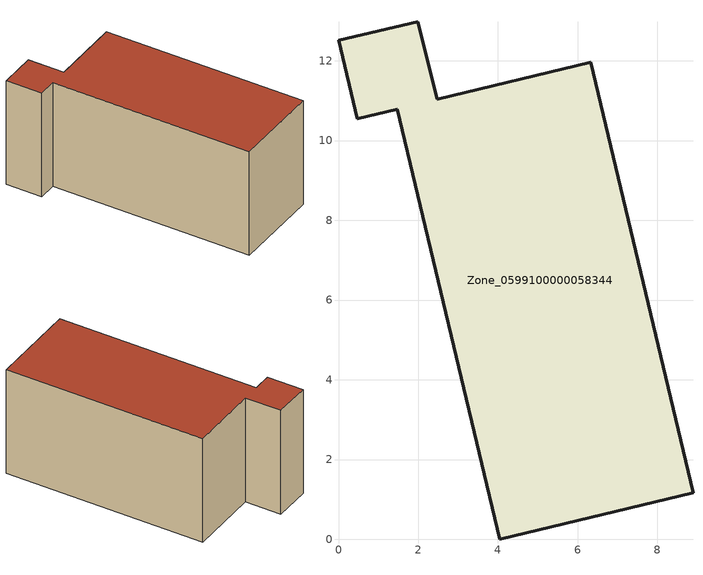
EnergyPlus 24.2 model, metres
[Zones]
Zone_0599100000058344
 floor ground (C_G): 1.99,12.98 2.47,11.03 6.32,11.96 8.89,1.17 4.04,0 1.47,10.79 0.47,10.55 0,12.51 z0
 wall outside (C_F): 2.47,11.03 1.99,12.98 0,12.51 0.47,10.55 1.47,10.79 4.04,0 8.89,1.17 6.32,11.96 2.47,11.03 z0:6.11
 roof outside (C_R): 4.04,0 8.89,1.17 6.32,11.96 2.47,11.03 1.99,12.98 0,12.51 0.47,10.55 1.47,10.79 z6.11
[BUILDING]
Pand.0599100000058344: North Axis=0; Terrain=City; Loads Convergence Tolerance Value=0.04; Temperature Convergence Tolerance Value=0.4; Solar Distribution=FullExterior; Maximum Number of Warmup Days=25; Minimum Number of Warmup Days=1
[Site:Location]
Rotterdam.The.Hague.AP_ZH_NLD Design_Conditions: Latitude=51.96; Longitude=4.45; Time Zone=1; Elevation=-4.5
[SITE:GROUNDTEMPERATURE:BUILDINGSURFACE]
18, 18, 18, 18, 18, 18, 18, 18, 18, 18, 18, 18
[MATERIAL] Thermal Absorptance=0.9; Solar Absorptance=0.7; Visible Absorptance=0.7
Name | Roughness | Thickness | Conductivity | Density | Specific Heat
G.TC.1975-1991 | MediumSmooth | 0.15 | 0.288461 | 540 | 1210
F.TC.1975-1991 | Rough | 0.3 | 0.230769 | 1920 | 840
R.TC.1975-1991 | MediumRough | 0.2 | 0.153846 | 1500 | 1000
[CONSTRUCTION]
C_G: G.TC.1975-1991
C_F: F.TC.1975-1991
C_R: R.TC.1975-1991
[ZONE]
Zone_0599100000058344: Type=1; Multiplier=1; Ceiling Height=Autocalculate; Volume=Autocalculate; Floor Area=autocalculate; Part of Total Floor Area=Yes
[ZONEINFILTRATION:DESIGNFLOWRATE]
Infil_Zone_0599100000058344: Zone or ZoneList or Space or SpaceList=Zone_0599100000058344; Schedule=AlwaysOn; Design Flow Rate Calculation Method=Flow/Area; Flow Rate per Floor Area=0.003; Constant Term Coefficient=1; Temperature Term Coefficient=0; Velocity Term Coefficient=0; Velocity Squared Term Coefficient=0
[HVACTEMPLATE:ZONE:IDEALLOADSAIRSYSTEM]
Zone_0599100000058344: Maximum Heating Supply Air Temperature=50; Minimum Cooling Supply Air Temperature=13; Maximum Heating Supply Air Humidity Ratio=0.0156; Minimum Cooling Supply Air Humidity Ratio=0.0077; Heating Limit=NoLimit; Cooling Limit=NoLimit; Dehumidification Control Type=ConstantSensibleHeatRatio; Cooling Sensible Heat Ratio=0.7; Dehumidification Setpoint=60; Humidification Control Type=None; Humidification Setpoint=30; Outdoor Air Method=None; Outdoor Air Flow Rate per Person=0.00944; Outdoor Air Flow Rate per Zone Floor Area=0; Outdoor Air Flow Rate per Zone=0; Demand Controlled Ventilation Type=None; Outdoor Air Economizer Type=NoEconomizer; Heat Recovery Type=None; Sensible Heat Recovery Effectiveness=0.7; Latent Heat Recovery Effectiveness=0.65
[ZONECONTROL:THERMOSTAT]
ThermostatControl_Zone_0599100000058344: Zone or ZoneList=Zone_0599100000058344; Control Type Schedule=DualSetpointControlType; Control 1=Thermostat_Zone_0599100000058344; Temperature Difference Between Cutout And Setpoint=0
[THERMOSTATSETPOINT:DUALSETPOINT]
Thermostat_Zone_0599100000058344: Heating Setpoint Temperature Schedule=HeatingSetpoint_Zone_0599100000058344; Cooling Setpoint Temperature Schedule=CoolingSetpoint_Zone_0599100000058344
[SCHEDULE:COMPACT]
HeatingSetpoint_Zone_0599100000058344: Through: 12/31, For: AllDays, Until: 24:00, 21
CoolingSetpoint_Zone_0599100000058344: Through: 12/31, For: AllDays, Until: 24:00, 24
DualSetpointControlType: Through: 12/31, For: AllDays, Until: 24:00, 4
AlwaysOn: Through: 12/31, For: AllDays, Until: 24:00, 1
